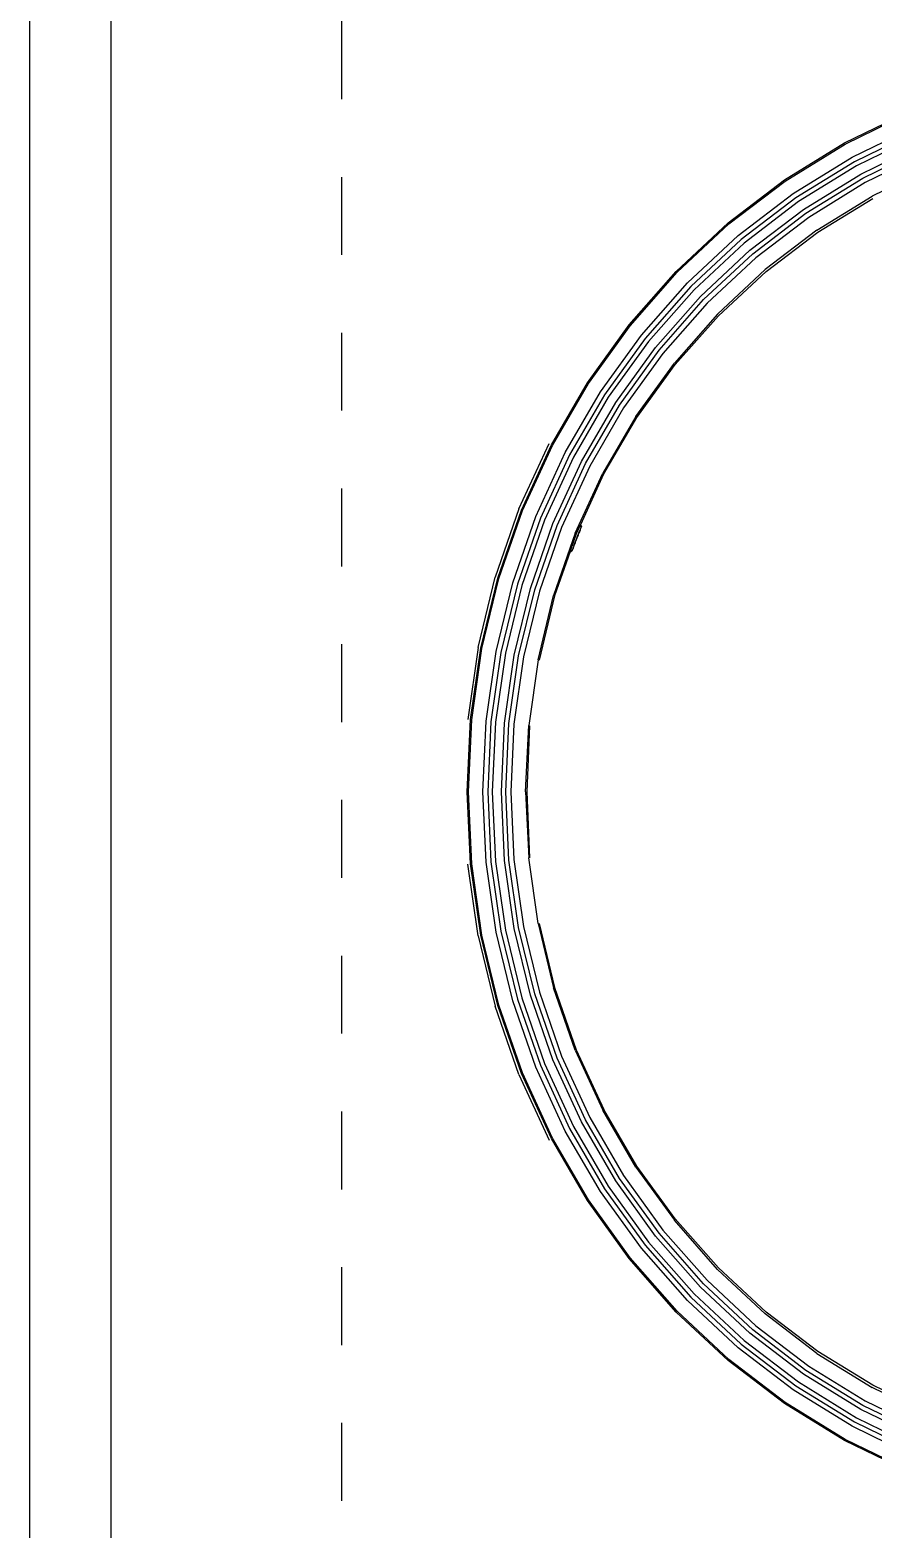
# Model space of a CAD drawing. Extents: x 41.9 to 126, y -21.3 to 38.1.
# Drawn here: x 89.522 to 90.604, y -10.619 to -8.694 of the extents above; entities that cross this region are included whole.
import ezdxf

# ---------------------------------------------------------------- set-up
doc = ezdxf.new("R2010")
doc.units = 0
doc.linetypes.add('(_DASHED_)', pattern=[0.3, 0.2, -0.1])
doc.linetypes.add('DASHDOT2', pattern=[0.5, 0.25, -0.125, 0, -0.125])
for name, color, linetype in [('ARQUITETURA_R07', 8, 'CONTINUOUS'), ('LINHA_EIXO', 8, 'DASHDOT2'), ('LISTAGEM_TEXTO', 7, 'CONTINUOUS')]:
    doc.layers.add(name, color=color, linetype=linetype)

# ---------------------------------------------------------------- blocks, each defined once
blk = doc.blocks.new('VISTAS')
at = {"layer": 'ARQUITETURA_R07'}
for p, q in [((-1.16442, -1.29352), (-1.16442, 0.71648)), ((-1.13836, -0.04185), (-1.13836, 0.46837)), ((-0.90292, 0.41634), (-0.88259, 0.42625)), ((-0.90274, 0.41599), (-0.88244, 0.42588)), ((-0.90054, 0.41174), (-0.88065, 0.42142)), ((-0.88006, 0.41994), (-0.89981, 0.41032)), ((-0.92222, 0.40444), (-0.90292, 0.41634)), ((-0.92201, 0.40411), (-0.90274, 0.41599)), ((-0.87951, 0.41856), (-0.89913, 0.40901)), ((-0.89775, 0.40634), (-0.87839, 0.41577)), ((-0.89708, 0.40505), (-0.87785, 0.41442)), ((-0.91941, 0.4001), (-0.90054, 0.41174)), ((-0.89981, 0.41032), (-0.91855, 0.39876)), ((-0.87724, 0.41291), (-0.89633, 0.40361)), ((-0.94029, 0.39064), (-0.92222, 0.40444)), ((-0.89913, 0.40901), (-0.91775, 0.39752)), ((-0.91612, 0.39501), (-0.89775, 0.40634)), ((-0.91534, 0.39379), (-0.89708, 0.40505)), ((-0.87542, 0.40836), (-0.89409, 0.39926)), ((-0.94005, 0.39033), (-0.92201, 0.40411)), ((-0.93708, 0.3866), (-0.91941, 0.4001)), ((-0.89633, 0.40361), (-0.91445, 0.39243)), ((-0.91855, 0.39876), (-0.9361, 0.38536)), ((-0.91775, 0.39752), (-0.93518, 0.38421)), ((-0.93332, 0.38187), (-0.91612, 0.39501)), ((-0.91181, 0.38833), (-0.89409, 0.39926)), ((-0.91157, 0.38767), (-0.89388, 0.39854)), ((-0.95696, 0.37508), (-0.94029, 0.39064)), ((-0.95669, 0.3748), (-0.94005, 0.39033)), ((-0.93243, 0.38074), (-0.91534, 0.39379)), ((-0.91445, 0.39243), (-0.93142, 0.37947)), ((-0.95339, 0.37139), (-0.93708, 0.3866)), ((-0.9361, 0.38536), (-0.9523, 0.37026)), ((-0.91181, 0.38833), (-0.9284, 0.37566)), ((-0.92815, 0.37507), (-0.91157, 0.38767)), ((-0.93518, 0.38421), (-0.95127, 0.3692)), ((-0.9492, 0.36706), (-0.93332, 0.38187)), ((-0.94821, 0.36603), (-0.93243, 0.38074)), ((-0.93142, 0.37947), (-0.94708, 0.36487)), ((-0.94371, 0.36138), (-0.9284, 0.37566)), ((-0.97207, 0.35791), (-0.95696, 0.37508)), ((-0.97178, 0.35766), (-0.95669, 0.3748)), ((-0.96817, 0.3546), (-0.95339, 0.37139)), ((-0.94345, 0.36086), (-0.92815, 0.37507)), ((-0.9523, 0.37026), (-0.96698, 0.35358)), ((-0.95127, 0.3692), (-0.96585, 0.35263)), ((-0.96359, 0.35071), (-0.9492, 0.36706)), ((-0.96251, 0.34979), (-0.94821, 0.36603)), ((-0.94708, 0.36487), (-0.96127, 0.34875)), ((-0.94371, 0.36138), (-0.95759, 0.34562)), ((-0.98548, 0.3393), (-0.97207, 0.35791)), ((-0.98517, 0.33908), (-0.97178, 0.35766)), ((-0.95733, 0.34517), (-0.94345, 0.36086)), ((-0.98129, 0.3364), (-0.96817, 0.3546)), ((-0.96698, 0.35358), (-0.98001, 0.33551)), ((-0.96585, 0.35263), (-0.97879, 0.33468)), ((-0.97636, 0.33299), (-0.96359, 0.35071)), ((-0.97519, 0.33219), (-0.96251, 0.34979)), ((-0.96127, 0.34875), (-0.97386, 0.33127)), ((-0.96991, 0.32853), (-0.95759, 0.34562)), ((-0.96965, 0.32815), (-0.95733, 0.34517)), ((-0.99705, 0.31942), (-0.98548, 0.3393)), ((-0.99672, 0.31923), (-0.98517, 0.33908)), ((-0.99261, 0.31695), (-0.98129, 0.3364)), ((-0.98001, 0.33551), (-0.99125, 0.3162)), ((-0.97879, 0.33468), (-0.98996, 0.31549)), ((-0.98737, 0.31407), (-0.97636, 0.33299)), ((-0.98614, 0.31338), (-0.97519, 0.33219)), ((-0.97386, 0.33127), (-0.98473, 0.31261)), ((-0.96991, 0.32853), (-0.98053, 0.31028)), ((-0.98024, 0.31007), (-0.96965, 0.32815)), ((-1.00745, 0.29882), (-0.99779, 0.31986)), ((-1.00668, 0.29846), (-0.99705, 0.31942)), ((-1.00633, 0.29831), (-0.99672, 0.31923)), ((-1.00202, 0.29646), (-0.99261, 0.31695)), ((-0.99125, 0.3162), (-1.0006, 0.29585)), ((-0.98996, 0.31549), (-0.99925, 0.29528)), ((-0.99654, 0.29412), (-0.98737, 0.31407)), ((-0.99525, 0.29356), (-0.98614, 0.31338)), ((-0.98473, 0.31261), (-0.99377, 0.29293)), ((-0.98937, 0.29105), (-0.98053, 0.31028)), ((-0.98028, 0.30997), (-0.98775, 0.29374)), ((-0.98024, 0.31007), (-0.98028, 0.30997)), ((-1.00745, 0.29882), (-1.01506, 0.2769)), ((-1.01426, 0.27663), (-1.00668, 0.29846)), ((-1.0139, 0.27651), (-1.00633, 0.29831)), ((-1.00943, 0.27511), (-1.00202, 0.29646)), ((-1.0006, 0.29585), (-1.00797, 0.27465)), ((-0.99925, 0.29528), (-1.00656, 0.27421)), ((-1.00376, 0.27333), (-0.99654, 0.29412)), ((-1.00242, 0.27291), (-0.99525, 0.29356)), ((-0.98778, 0.29367), (-0.98907, 0.29088)), ((-0.98776, 0.29371), (-0.98778, 0.29367)), ((-0.98778, 0.29367), (-0.98772, 0.29365)), ((-0.98775, 0.29374), (-0.98776, 0.29371)), ((-0.98776, 0.29371), (-0.98772, 0.29365)), ((-0.98758, 0.29363), (-0.98775, 0.29374)), ((-0.98762, 0.2936), (-0.98772, 0.29365)), ((-0.98762, 0.2936), (-0.98759, 0.29359)), ((-0.98762, 0.2936), (-0.98761, 0.29355)), ((-0.98753, 0.29357), (-0.98759, 0.29359)), ((-0.98753, 0.29357), (-0.98758, 0.29363)), ((-0.98755, 0.29353), (-0.98753, 0.29357)), ((-0.99377, 0.29293), (-1.00088, 0.27244)), ((-0.98937, 0.29105), (-0.99633, 0.27101)), ((-0.98907, 0.29088), (-0.99103, 0.28523)), ((-0.98986, 0.28695), (-0.98803, 0.29168)), ((-0.98929, 0.28828), (-0.98848, 0.29035)), ((-0.98846, 0.29043), (-0.98848, 0.29038)), ((-0.98848, 0.29038), (-0.98848, 0.29035)), ((-0.98844, 0.29047), (-0.98846, 0.29043)), ((-0.98843, 0.29051), (-0.98844, 0.29047)), ((-0.98843, 0.29051), (-0.98839, 0.2906)), ((-0.98839, 0.2906), (-0.98831, 0.2908)), ((-0.98831, 0.2908), (-0.98829, 0.29086)), ((-0.98829, 0.29086), (-0.98824, 0.29101)), ((-0.98824, 0.29101), (-0.98823, 0.29105)), ((-0.98823, 0.29105), (-0.98821, 0.2911)), ((-0.98821, 0.2911), (-0.98819, 0.29113)), ((-0.98819, 0.29113), (-0.98817, 0.29118)), ((-0.98814, 0.29125), (-0.98817, 0.29118)), ((-0.98814, 0.29125), (-0.98813, 0.29128)), ((-0.98812, 0.29132), (-0.98813, 0.29128)), ((-0.98812, 0.29132), (-0.9881, 0.29134)), ((-0.9881, 0.29134), (-0.98808, 0.2914)), ((-0.98806, 0.29144), (-0.98808, 0.2914)), ((-0.98803, 0.29153), (-0.98806, 0.29144)), ((-0.98802, 0.29157), (-0.98803, 0.29153)), ((-0.98801, 0.2916), (-0.98802, 0.29157)), ((-0.98798, 0.29167), (-0.98801, 0.2916)), ((-0.98797, 0.29169), (-0.98798, 0.29167)), ((-0.98794, 0.29176), (-0.98797, 0.29169)), ((-0.98793, 0.2918), (-0.98794, 0.29176)), ((-0.98791, 0.29186), (-0.98793, 0.2918)), ((-0.98791, 0.29186), (-0.98788, 0.29192)), ((-0.98791, 0.29186), (-0.98789, 0.29189)), ((-0.98789, 0.29189), (-0.98788, 0.29192)), ((-0.98786, 0.29196), (-0.98788, 0.29192)), ((-0.98785, 0.292), (-0.98786, 0.29196)), ((-0.98785, 0.292), (-0.98784, 0.29204)), ((-0.98784, 0.29204), (-0.98782, 0.29208)), ((-0.9878, 0.29213), (-0.98782, 0.29208)), ((-0.98778, 0.29219), (-0.9878, 0.29213)), ((-0.98777, 0.29222), (-0.98778, 0.29219)), ((-0.98775, 0.29228), (-0.98777, 0.29222)), ((-0.98775, 0.29228), (-0.98772, 0.29234)), ((-0.98772, 0.29234), (-0.98771, 0.2924)), ((-0.98771, 0.2924), (-0.98769, 0.29242)), ((-0.98762, 0.29353), (-0.9877, 0.29331)), ((-0.98769, 0.29242), (-0.98768, 0.29245)), ((-0.98768, 0.29245), (-0.98767, 0.29249)), ((-0.98767, 0.29249), (-0.98765, 0.29253)), ((-0.98765, 0.29253), (-0.98762, 0.2926)), ((-0.98764, 0.29257), (-0.98765, 0.29253)), ((-0.98764, 0.29257), (-0.98762, 0.2926)), ((-0.98762, 0.2926), (-0.98761, 0.29265)), ((-0.98761, 0.29355), (-0.98756, 0.2935)), ((-0.98755, 0.29353), (-0.98761, 0.29355)), ((-0.98761, 0.29265), (-0.9876, 0.29268)), ((-0.9876, 0.29268), (-0.98758, 0.29273)), ((-0.98758, 0.29273), (-0.98755, 0.2928)), ((-0.98756, 0.29277), (-0.98758, 0.29273)), ((-0.98756, 0.2935), (-0.98752, 0.29344)), ((-0.98754, 0.29283), (-0.98756, 0.29277)), ((-0.98755, 0.29353), (-0.98751, 0.29347)), ((-0.98755, 0.29353), (-0.98749, 0.2935)), ((-0.98754, 0.29283), (-0.98755, 0.2928)), ((-0.98754, 0.29283), (-0.98752, 0.29289)), ((-0.98754, 0.29283), (-0.98753, 0.29286)), ((-0.98752, 0.29289), (-0.98753, 0.29286)), ((-0.98752, 0.29344), (-0.98749, 0.29337)), ((-0.98752, 0.29291), (-0.9875, 0.29296)), ((-0.98752, 0.29289), (-0.9875, 0.29296)), ((-0.98752, 0.29289), (-0.98752, 0.29291)), ((-0.98748, 0.2934), (-0.98751, 0.29347)), ((-0.9875, 0.29296), (-0.98748, 0.29302)), ((-0.9875, 0.29296), (-0.98749, 0.29299)), ((-0.98746, 0.29344), (-0.98749, 0.2935)), ((-0.98749, 0.29337), (-0.98748, 0.2934)), ((-0.98749, 0.29337), (-0.98747, 0.2933)), ((-0.98747, 0.29306), (-0.98749, 0.29299)), ((-0.98748, 0.29302), (-0.98749, 0.29299)), ((-0.98746, 0.29344), (-0.98748, 0.2934)), ((-0.98748, 0.2934), (-0.98745, 0.29335)), ((-0.98748, 0.2934), (-0.98744, 0.29338)), ((-0.98748, 0.29302), (-0.98747, 0.29306)), ((-0.98747, 0.2933), (-0.98745, 0.29335)), ((-0.98747, 0.2933), (-0.98746, 0.29323)), ((-0.98745, 0.29326), (-0.98747, 0.2933)), ((-0.98745, 0.29313), (-0.98747, 0.29306)), ((-0.98747, 0.29306), (-0.98746, 0.29309)), ((-0.98746, 0.29344), (-0.98744, 0.29338)), ((-0.98746, 0.29323), (-0.98746, 0.29316)), ((-0.98746, 0.29316), (-0.98743, 0.29322)), ((-0.98745, 0.29313), (-0.98746, 0.29316)), ((-0.98746, 0.29316), (-0.98746, 0.29309)), ((-0.98745, 0.29313), (-0.98746, 0.29309)), ((-0.98745, 0.29335), (-0.98744, 0.29338)), ((-0.98743, 0.2933), (-0.98745, 0.29335)), ((-0.98745, 0.29326), (-0.98745, 0.29319)), ((-0.98745, 0.29319), (-0.98745, 0.29313)), ((-0.98743, 0.2933), (-0.98743, 0.29322)), ((-0.99104, 0.28519), (-0.99602, 0.27089)), ((-0.99103, 0.28523), (-0.99104, 0.28519)), ((-0.99104, 0.28519), (-0.99086, 0.28516)), ((-0.99103, 0.28523), (-0.99085, 0.2852)), ((-0.99085, 0.2852), (-0.99086, 0.28516)), ((-0.99079, 0.28516), (-0.99086, 0.28516)), ((-0.99078, 0.28519), (-0.99085, 0.2852)), ((-0.99069, 0.28559), (-0.99082, 0.28526)), ((-0.99079, 0.28516), (-0.99072, 0.28518)), ((-0.99071, 0.28521), (-0.99078, 0.28519)), ((-0.99065, 0.2852), (-0.99072, 0.28518)), ((-0.99064, 0.28523), (-0.99071, 0.28521)), ((-0.99065, 0.2852), (-0.99059, 0.28524)), ((-0.99058, 0.28527), (-0.99064, 0.28523)), ((-0.99064, 0.28523), (-0.99059, 0.28524)), ((-0.99054, 0.28528), (-0.99059, 0.28524)), ((-0.99053, 0.28531), (-0.99058, 0.28527)), ((-0.99054, 0.28528), (-0.99049, 0.28534)), ((-0.99053, 0.28531), (-0.99054, 0.28528)), ((-0.99048, 0.28537), (-0.99053, 0.28531)), ((-0.99048, 0.28537), (-0.99049, 0.28534)), ((-0.99044, 0.28542), (-0.99048, 0.28537)), ((-0.99042, 0.28545), (-0.99044, 0.28542)), ((-0.99039, 0.28552), (-0.99042, 0.28545)), ((-0.99037, 0.28556), (-0.99039, 0.28552)), ((-0.99034, 0.28562), (-0.99037, 0.28556)), ((-0.99037, 0.28556), (-0.99035, 0.28559)), ((-0.99033, 0.28566), (-0.99035, 0.28559)), ((-0.99035, 0.28559), (-0.99034, 0.28562)), ((-0.99034, 0.28562), (-0.99033, 0.28566)), ((-0.99033, 0.28566), (-0.9903, 0.28572)), ((-0.99031, 0.28569), (-0.99033, 0.28566)), ((-0.99031, 0.28569), (-0.99028, 0.28575)), ((-0.9903, 0.28572), (-0.99031, 0.28569)), ((-0.99027, 0.28579), (-0.9903, 0.28572)), ((-0.99028, 0.28575), (-0.99026, 0.28582)), ((-0.99027, 0.28579), (-0.99028, 0.28575)), ((-0.99026, 0.28582), (-0.99027, 0.28579)), ((-0.99024, 0.28587), (-0.99026, 0.28582)), ((-0.99024, 0.28587), (-0.99021, 0.28594)), ((-0.99024, 0.28587), (-0.99022, 0.28591)), ((-0.99022, 0.28591), (-0.99021, 0.28594)), ((-0.99021, 0.28594), (-0.9902, 0.28598)), ((-0.99017, 0.28602), (-0.9902, 0.28598)), ((-0.99017, 0.28602), (-0.99016, 0.28606)), ((-0.99015, 0.2861), (-0.99016, 0.28606)), ((-0.99012, 0.28615), (-0.99015, 0.2861)), ((-0.9901, 0.28621), (-0.99012, 0.28615)), ((-0.99011, 0.28617), (-0.99012, 0.28615)), ((-0.99009, 0.28623), (-0.99011, 0.28617)), ((-0.9901, 0.28621), (-0.99011, 0.28617)), ((-0.9901, 0.28621), (-0.99008, 0.28626)), ((-0.99009, 0.28623), (-0.99008, 0.28626)), ((-0.99008, 0.28626), (-0.99006, 0.2863)), ((-0.99006, 0.2863), (-0.99005, 0.28634)), ((-0.99005, 0.28634), (-0.99004, 0.28637)), ((-0.99004, 0.28637), (-0.99001, 0.28643)), ((-0.99001, 0.28643), (-0.99, 0.28645)), ((-0.99, 0.28645), (-0.98997, 0.28652)), ((-0.98997, 0.28652), (-0.98995, 0.28658)), ((-0.98995, 0.28658), (-0.9899, 0.2867)), ((-0.9899, 0.2867), (-0.98989, 0.28674)), ((-0.98987, 0.28678), (-0.98989, 0.28674)), ((-0.98987, 0.28678), (-0.98979, 0.287)), ((-0.98979, 0.287), (-0.98976, 0.28707)), ((-0.98976, 0.28707), (-0.98972, 0.28717)), ((-0.98972, 0.28717), (-0.98968, 0.2873)), ((-0.98968, 0.2873), (-0.98966, 0.28733)), ((-0.98966, 0.28733), (-0.9896, 0.28748)), ((-0.9896, 0.28748), (-0.98958, 0.28756)), ((-0.98959, 0.28752), (-0.9896, 0.28748)), ((-0.98959, 0.28752), (-0.98958, 0.28756)), ((-0.98938, 0.28805), (-0.98958, 0.28756)), ((-0.98935, 0.28811), (-0.98938, 0.28805)), ((-0.98935, 0.28811), (-0.98933, 0.28817)), ((-0.98933, 0.28817), (-0.98932, 0.28821)), ((-0.98932, 0.28821), (-0.98929, 0.28828)), ((-1.02054, 0.25432), (-1.01506, 0.2769)), ((-1.01972, 0.25413), (-1.01426, 0.27663)), ((-1.01935, 0.25405), (-1.0139, 0.27651)), ((-1.01477, 0.25312), (-1.00943, 0.27511)), ((-1.00797, 0.27465), (-1.01327, 0.2528)), ((-1.00656, 0.27421), (-1.01183, 0.25251)), ((-1.00895, 0.25192), (-1.00376, 0.27333)), ((-1.00759, 0.25164), (-1.00242, 0.27291)), ((-1.00088, 0.27244), (-1.00601, 0.25132)), ((-1.00134, 0.25036), (-0.99633, 0.27101)), ((-0.99602, 0.27089), (-1.00101, 0.25028)), ((-1.02054, 0.25432), (-1.02386, 0.23129)), ((-1.02299, 0.2312), (-1.01972, 0.25413)), ((-1.02262, 0.23116), (-1.01935, 0.25405)), ((-1.01797, 0.23068), (-1.01477, 0.25312)), ((-1.01327, 0.2528), (-1.01644, 0.23053)), ((-1.01183, 0.25251), (-1.01498, 0.23038)), ((-1.01206, 0.23009), (-1.00895, 0.25192)), ((-1.01067, 0.22994), (-1.00759, 0.25164)), ((-1.00601, 0.25132), (-1.00908, 0.22978)), ((-1.00134, 0.25036), (-1.00434, 0.2293)), ((-1.02408, 0.20804), (-1.02299, 0.2312)), ((-1.0237, 0.20804), (-1.02262, 0.23116)), ((-1.01903, 0.20804), (-1.01797, 0.23068)), ((-1.01644, 0.23053), (-1.01749, 0.20804)), ((-1.01498, 0.23038), (-1.01603, 0.20804)), ((-1.0131, 0.20804), (-1.01206, 0.23009)), ((-1.0117, 0.20804), (-1.01067, 0.22994)), ((-1.00908, 0.22978), (-1.01009, 0.20804)), ((-1.00533, 0.20804), (-1.00434, 0.2293)), ((-1.00485, 0.20802), (-1.00393, 0.22925)), ((-1.02299, 0.18489), (-1.02408, 0.20804)), ((-1.02262, 0.18492), (-1.0237, 0.20804)), ((-1.01797, 0.18539), (-1.01903, 0.20804)), ((-1.01749, 0.20804), (-1.01644, 0.18555)), ((-1.01603, 0.20804), (-1.01498, 0.1857)), ((-1.01206, 0.18599), (-1.0131, 0.20804)), ((-1.01067, 0.18613), (-1.0117, 0.20804)), ((-1.01009, 0.20804), (-1.00908, 0.1863)), ((-1.00533, 0.20804), (-1.00434, 0.18678)), ((-1.00393, 0.18679), (-1.00485, 0.20802)), ((-1.02055, 0.16178), (-1.02386, 0.1848)), ((-1.01972, 0.16195), (-1.02299, 0.18489)), ((-1.01935, 0.16203), (-1.02262, 0.18492)), ((-1.01477, 0.16297), (-1.01797, 0.18539)), ((-1.01644, 0.18555), (-1.01327, 0.16327)), ((-1.01498, 0.1857), (-1.01183, 0.16357)), ((-1.00895, 0.16416), (-1.01206, 0.18599)), ((-1.00759, 0.16444), (-1.01067, 0.18613)), ((-1.00908, 0.1863), (-1.00601, 0.16476)), ((-1.00134, 0.16572), (-1.00434, 0.18678)), ((-1.00376, 0.14275), (-1.00895, 0.16416)), ((-1.00242, 0.14316), (-1.00759, 0.16444)), ((-1.00601, 0.16476), (-1.00088, 0.14365)), ((-1.00134, 0.16572), (-0.99633, 0.14507)), ((-1.00101, 0.16579), (-0.99602, 0.14519)), ((-1.02055, 0.16178), (-1.01506, 0.1392)), ((-1.01426, 0.13946), (-1.01972, 0.16195)), ((-1.0139, 0.13958), (-1.01935, 0.16203)), ((-1.00943, 0.14097), (-1.01477, 0.16297)), ((-1.01327, 0.16327), (-1.00797, 0.14143)), ((-1.01183, 0.16357), (-1.00656, 0.14187)), ((-0.98937, 0.12504), (-0.99633, 0.14507)), ((-0.99602, 0.14519), (-0.98907, 0.12519)), ((-1.00633, 0.11778), (-1.0139, 0.13958)), ((-1.00202, 0.11962), (-1.00943, 0.14097)), ((-1.00797, 0.14143), (-1.0006, 0.12023)), ((-1.00656, 0.14187), (-0.99925, 0.12081)), ((-0.99654, 0.12197), (-1.00376, 0.14275)), ((-0.99525, 0.12251), (-1.00242, 0.14316)), ((-1.00088, 0.14365), (-0.99377, 0.12315)), ((-1.00745, 0.11728), (-1.01506, 0.1392)), ((-1.00668, 0.11763), (-1.01426, 0.13946)), ((-0.98907, 0.12519), (-0.98024, 0.106)), ((-0.99925, 0.12081), (-0.98996, 0.10059)), ((-0.98737, 0.10202), (-0.99654, 0.12197)), ((-0.98614, 0.1027), (-0.99525, 0.12251)), ((-0.99377, 0.12315), (-0.98473, 0.10348)), ((-0.98937, 0.12504), (-0.98053, 0.1058)), ((-1.00745, 0.11728), (-0.99779, 0.09624)), ((-0.99705, 0.09667), (-1.00668, 0.11763)), ((-0.99672, 0.09686), (-1.00633, 0.11778)), ((-0.99261, 0.09913), (-1.00202, 0.11962)), ((-1.0006, 0.12023), (-0.99125, 0.09988)), ((-0.96965, 0.08789), (-0.98024, 0.106)), ((-0.97636, 0.08309), (-0.98737, 0.10202)), ((-0.97519, 0.08389), (-0.98614, 0.1027)), ((-0.98473, 0.10348), (-0.97386, 0.08481)), ((-0.96991, 0.08755), (-0.98053, 0.1058)), ((-0.98548, 0.07679), (-0.99705, 0.09667)), ((-0.98517, 0.07701), (-0.99672, 0.09686)), ((-0.98129, 0.07969), (-0.99261, 0.09913)), ((-0.99125, 0.09988), (-0.98001, 0.08057)), ((-0.98996, 0.10059), (-0.97879, 0.08141)), ((-0.96991, 0.08755), (-0.95759, 0.07046)), ((-0.96965, 0.08789), (-0.96962, 0.08779)), ((-0.95733, 0.07088), (-0.96962, 0.08779)), ((-0.96359, 0.06537), (-0.97636, 0.08309)), ((-0.96251, 0.06629), (-0.97519, 0.08389)), ((-0.97386, 0.08481), (-0.96127, 0.06734)), ((-0.97178, 0.05843), (-0.98517, 0.07701)), ((-0.96817, 0.06149), (-0.98129, 0.07969)), ((-0.98001, 0.08057), (-0.96698, 0.0625)), ((-0.97879, 0.08141), (-0.96585, 0.06345)), ((-0.97207, 0.05818), (-0.98548, 0.07679)), ((-0.94372, 0.0547), (-0.95759, 0.07046)), ((-0.94346, 0.05519), (-0.95733, 0.07088)), ((-0.96585, 0.06345), (-0.95127, 0.04689)), ((-0.9492, 0.04903), (-0.96359, 0.06537)), ((-0.94821, 0.05005), (-0.96251, 0.06629)), ((-0.96127, 0.06734), (-0.94708, 0.05122)), ((-0.95696, 0.04101), (-0.97207, 0.05818)), ((-0.95669, 0.04129), (-0.97178, 0.05843)), ((-0.95339, 0.0447), (-0.96817, 0.06149)), ((-0.96698, 0.0625), (-0.9523, 0.04583)), ((-0.94372, 0.0547), (-0.9284, 0.04042)), ((-0.92815, 0.04098), (-0.94346, 0.05519)), ((-0.93332, 0.03422), (-0.9492, 0.04903)), ((-0.93243, 0.03534), (-0.94821, 0.05005)), ((-0.94708, 0.05122), (-0.93142, 0.03661)), ((-0.93709, 0.02949), (-0.95339, 0.0447)), ((-0.9523, 0.04583), (-0.93611, 0.03072)), ((-0.95127, 0.04689), (-0.93518, 0.03188)), ((-0.94029, 0.02545), (-0.95696, 0.04101)), ((-0.94005, 0.02576), (-0.95669, 0.04129)), ((-0.91181, 0.02775), (-0.9284, 0.04042)), ((-0.91158, 0.02838), (-0.92815, 0.04098)), ((-0.91612, 0.02108), (-0.93332, 0.03422)), ((-0.91534, 0.02229), (-0.93243, 0.03534)), ((-0.93142, 0.03661), (-0.91445, 0.02365)), ((-0.91941, 0.01599), (-0.93709, 0.02949)), ((-0.93611, 0.03072), (-0.91855, 0.01732)), ((-0.93518, 0.03188), (-0.91775, 0.01857)), ((-0.92222, 0.01165), (-0.94029, 0.02545)), ((-0.92201, 0.01198), (-0.94005, 0.02576)), ((-0.91181, 0.02775), (-0.89409, 0.01682)), ((-0.89388, 0.01751), (-0.91158, 0.02838)), ((-0.89775, 0.00975), (-0.91612, 0.02108)), ((-0.89708, 0.01103), (-0.91534, 0.02229)), ((-0.91445, 0.02365), (-0.89634, 0.01248)), ((-0.90054, 0.00435), (-0.91941, 0.01599)), ((-0.91855, 0.01732), (-0.89981, 0.00576)), ((-0.91775, 0.01857), (-0.89913, 0.00708)), ((-0.87542, 0.00773), (-0.89409, 0.01682)), ((-0.87531, 0.00851), (-0.89388, 0.01751)), ((-0.90292, -0.00025), (-0.92222, 0.01165)), ((-0.90274, 0.0001), (-0.92201, 0.01198)), ((-0.87839, 0.00032), (-0.89775, 0.00975)), ((-0.87785, 0.00166), (-0.89708, 0.01103)), ((-0.89634, 0.01248), (-0.87724, 0.00318)), ((-0.89981, 0.00576), (-0.88006, -0.00385)), ((-0.89913, 0.00708), (-0.87951, -0.00247)), ((-0.88244, -0.00979), (-0.90274, 0.0001)), ((-0.88066, -0.00534), (-0.90054, 0.00435)), ((-0.88259, -0.01016), (-0.90292, -0.00025))]:
    blk.add_line(p, q, dxfattribs=at)

msp = doc.modelspace()

# ---------------------------------------------------------------- linework, layer by layer
at = {"layer": 'LINHA_EIXO', "linetype": '(_DASHED_)', "ltscale": 0.5}
msp.add_line((89.9219, -15.3832), (89.9219, 2.8827), dxfattribs=at)

# ---------------------------------------------------------------- block references
at = {"layer": 'LISTAGEM_TEXTO', "xscale": 4, "yscale": 4, "zscale": 4}
msp.add_blockref('VISTAS', (94.1793, -10.5048), dxfattribs=at)

doc.saveas('drawing.dxf')
